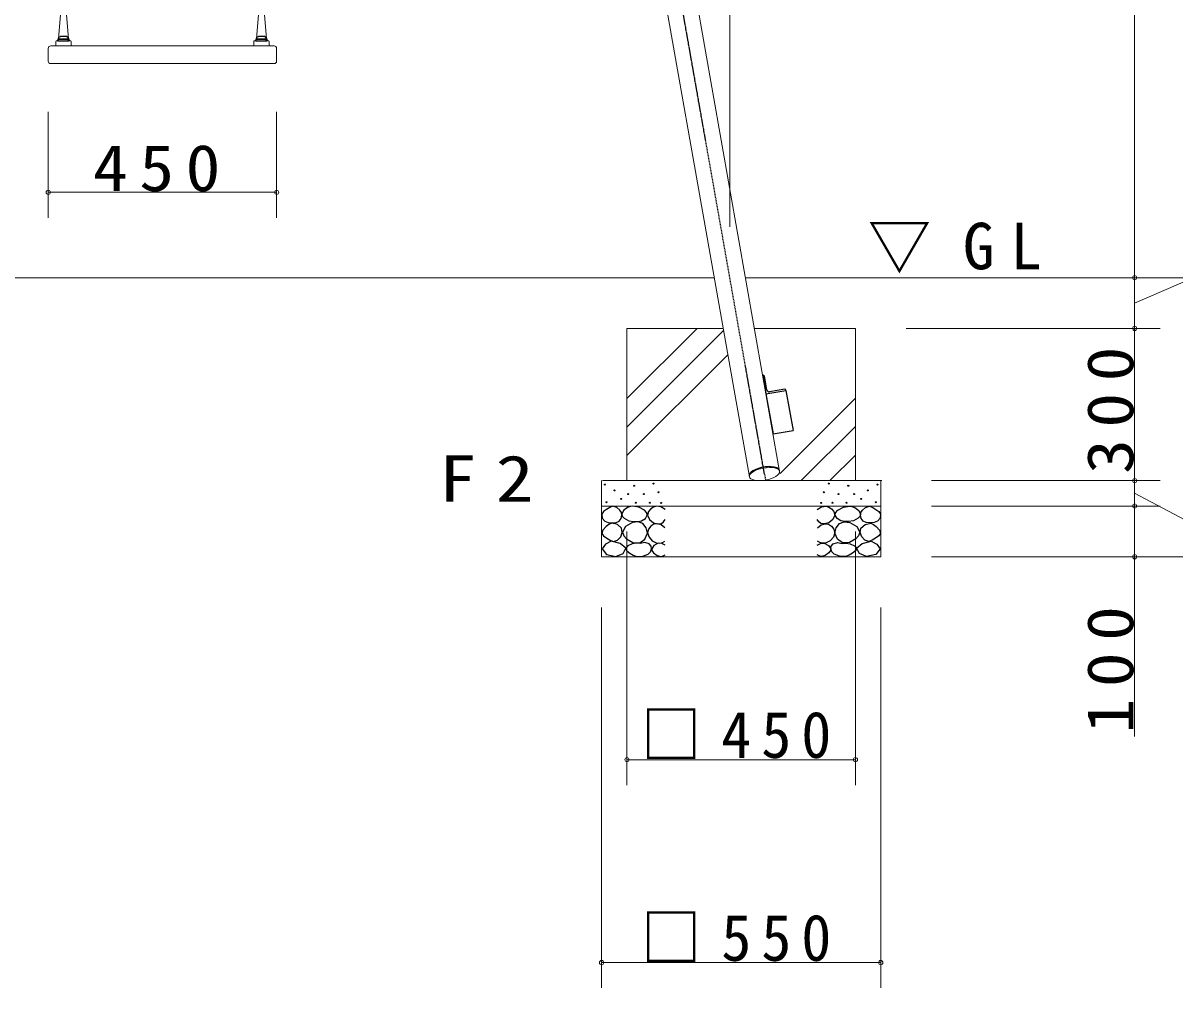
# Model space of a CAD drawing. Units: millimetres at full size. Extents: x -19543 to 0, y -2740 to 13350.
# Drawn here: x -12860 to -10591, y 1200 to 3102 of the extents above; entities that cross this region are included whole.
import ezdxf

# ---------------------------------------------------------------- set-up
doc = ezdxf.new("R2010")
doc.units = ezdxf.units.MM
doc.linetypes.add('USER2', pattern=[6, 3, -1, 1, -1])
doc.layers.add('線', color=2, linetype='Continuous', lineweight=25)
doc.layers.add('補助', color=2, linetype='Continuous', lineweight=13)
doc.styles.add('ＭＳ ゴシック', font='')
doc.styles.get('ＭＳ ゴシック').set_extended_font_data('MS Gothic')

# ---------------------------------------------------------------- blocks, each defined once
blk = doc.blocks.new('dimension_origin')
at = {"color": 0, "linetype": 'Continuous', "lineweight": -2}
blk.add_circle((0, 0), 1.25, dxfattribs=at)
blk = doc.blocks.new('open_arrow')
at = {"color": 0, "linetype": 'Continuous', "lineweight": -2}
blk.add_lwpolyline([(7.5, 1.25), (0, 0), (7.5, -1.25)], dxfattribs=at)

msp = doc.modelspace()

# ---------------------------------------------------------------- linework, layer by layer
at = {"layer": '線', "color": 20, "linetype": 'USER2'}
for q in [(-11907.784, 5098.191), (-11396.952, 2201.117)]:
    msp.add_line((-11399.031, 2212.909), q, dxfattribs=at)
at = {"layer": '線', "color": 7, "lineweight": 13}
for p, q in [((-11428.822, 2207.656), (-11916.795, 4975.09)), ((-11369.241, 2218.162), (-11857.214, 4985.596)), ((-12789.712, 3070.689), (-12785.982, 3118.467)), ((-12770.288, 3070.689), (-12774.018, 3118.467)), ((-12399.712, 3070.689), (-12395.982, 3118.467)), ((-12380.288, 3070.689), (-12384.018, 3118.467)), ((-12795, 3058.2), (-12795, 3065.8)), ((-12793.8, 3067), (-12766.2, 3067)), ((-12765, 3058.2), (-12765, 3065.8)), ((-12405, 3058.2), (-12405, 3065.8)), ((-12403.8, 3067), (-12376.2, 3067)), ((-12375, 3058.2), (-12375, 3065.8)), ((-12810, 3052), (-12810, 3027)), ((-12805, 3057), (-12365, 3057)), ((-12793.8, 3057), (-12766.2, 3057)), ((-12403.8, 3057), (-12376.2, 3057)), ((-12360, 3052), (-12360, 3027)), ((-12805, 3022), (-12365, 3022)), ((-11498.002, 2600), (-14614.75, 2600)), ((-10775, 2600), (-11436.569, 2600)), ((-11670, 2500), (-11670, 2200)), ((-11480.37, 2500), (-11670, 2500)), ((-11220, 2500), (-11418.936, 2500)), ((-11220, 2200), (-11220, 2500)), ((-11428.822, 2207.656), (-11429.133, 2209.424)), ((-11369.241, 2218.162), (-11369.554, 2219.936)), ((-11720, 2200), (-11720, 2050)), ((-11718.103, 2200), (-11168.103, 2200)), ((-11170, 2050), (-11170, 2200)), ((-11720, 2150), (-11170, 2150)), ((-11720, 2050), (-11170, 2050))]:
    msp.add_line(p, q, dxfattribs=at)
at = {"layer": '線'}
for p, q in [((-12790.75, 3070), (-12769.25, 3070)), ((-12790.75, 3070), (-12790.75, 3067)), ((-12790.75, 3067), (-12769.25, 3067)), ((-12790.5, 3071), (-12790.5, 3070)), ((-12790.5, 3071), (-12769.5, 3071)), ((-12790.5, 3070), (-12769.5, 3070)), ((-12785, 3075.8), (-12775, 3075.8)), ((-12770.389, 3067), (-12771.193, 3070)), ((-12769.25, 3067), (-12770.054, 3070)), ((-12769.5, 3071), (-12769.5, 3070)), ((-12769.25, 3070), (-12769.25, 3067)), ((-12400.75, 3070), (-12379.25, 3070)), ((-12400.75, 3070), (-12400.75, 3067)), ((-12400.75, 3067), (-12379.25, 3067)), ((-12400.5, 3071), (-12400.5, 3070)), ((-12400.5, 3071), (-12379.5, 3071)), ((-12400.5, 3070), (-12379.5, 3070)), ((-12395, 3075.8), (-12385, 3075.8)), ((-12380.389, 3067), (-12381.193, 3070)), ((-12379.25, 3067), (-12380.054, 3070)), ((-12379.5, 3071), (-12379.5, 3070)), ((-12379.25, 3070), (-12379.25, 3067)), ((-11401.652, 2407.733), (-11402.637, 2407.559)), ((-11402.637, 2407.559), (-11396.261, 2371.401)), ((-11394.547, 2378.956), (-11399.335, 2406.111)), ((-11396.261, 2371.401), (-11356.773, 2377.779)), ((-11396.261, 2371.401), (-11382.302, 2292.237)), ((-11359.186, 2380.175), (-11389.398, 2375.295)), ((-11356.773, 2377.779), (-11356.892, 2378.52)), ((-11356.773, 2377.779), (-11342.814, 2298.615)), ((-11382.302, 2292.237), (-11342.814, 2298.615))]:
    msp.add_line(p, q, dxfattribs=at)
at = {"layer": '線', "color": 7, "lineweight": 13}
for centre, radius, start, end in [((-12793.8, 3065.8), 1.2, 90, 180), ((-12793.7, 3071), 4, 270, 355.53578), ((-12766.3, 3071), 4, 184.46422, 270), ((-12766.2, 3065.8), 1.2, 0, 90), ((-12403.8, 3065.8), 1.2, 90, 180), ((-12403.7, 3071), 4, 270, 355.53578), ((-12376.3, 3071), 4, 184.46422, 270), ((-12376.2, 3065.8), 1.2, 0, 90), ((-12805, 3052), 5, 90, 180), ((-12793.8, 3058.2), 1.2, 180, 270), ((-12766.2, 3058.2), 1.2, 270, 0), ((-12403.8, 3058.2), 1.2, 180, 270), ((-12376.2, 3058.2), 1.2, 270, 0), ((-12365, 3052), 5, 0, 90), ((-12805, 3027), 5, 180, 270), ((-12365, 3027), 5, 270, 0)]:
    msp.add_arc(centre, radius, start, end, dxfattribs=at)
at = {"layer": '線'}
for centre, radius, start, end in [((-12780, 3064.52), 12.339, 113.90552, 148.31866), ((-12780, 3064.52), 12.339, 31.68134, 66.09448), ((-12390, 3064.52), 12.339, 113.90552, 148.31866), ((-12390, 3064.52), 12.339, 31.68134, 66.09448), ((-11401.305, 2405.763), 2, 10, 100), ((-11390.115, 2379.738), 4.5, 190, 279.1759), ((-11358.867, 2378.201), 2, 9.1759, 99.1759)]:
    msp.add_arc(centre, radius, start, end, dxfattribs=at)
at = {"layer": '線', "color": 7, "lineweight": 13}
msp.add_ellipse((-11399.031, 2212.909), major_axis=(-29.79, -5.253), ratio=0.39582, dxfattribs=at)
at = {"layer": '線'}
msp.add_ellipse((-11399.344, 2214.683), major_axis=(-29.79, -5.253), ratio=0.39582, start_param=3.14159265, end_param=6.28368692, dxfattribs=at)
at = {"layer": '補助'}
for p, q in [((-11467.286, 2700), (-11467.286, 6718.8)), ((-10670, 5100), (-10670, 2600)), ((-12810, 2927), (-12810, 2718.279)), ((-12360, 2927), (-12360, 2718.279)), ((-12360, 2768.279), (-12810, 2768.279)), ((-11120, 2600), (-10620, 2600)), ((-11120, 2600), (-10120, 2600)), ((-11120, 2600), (-10620, 2600)), ((-10670, 2603), (-10670, 2497)), ((-11670, 2361.65), (-11531.65, 2500)), ((-11120, 2500), (-10620, 2500)), ((-11120, 2500), (-10620, 2500)), ((-10670, 2500), (-10670, 2200)), ((-11670, 2305.524), (-11479.643, 2495.88)), ((-11670, 2249.397), (-11471.23, 2448.167)), ((-11368.526, 2214.111), (-11220, 2362.637)), ((-11326.511, 2200), (-11220, 2306.511)), ((-11270.384, 2200), (-11220, 2250.384)), ((-10670, 2203), (-10670, 2147)), ((-11070, 2200), (-10620, 2200)), ((-11070, 2200), (-10620, 2200)), ((-11070, 2150), (-10620, 2150)), ((-11070, 2150), (-10620, 2150)), ((-10670, 2153), (-10670, 1695.714)), ((-11670, 2100), (-11670, 1600)), ((-11220, 2100), (-11220, 1600)), ((-11070, 2050), (-10120, 2050)), ((-11070, 2050), (-10620, 2050)), ((-11720, 1950), (-11720, 1200)), ((-11170, 1950), (-11170, 1200)), ((-11220, 1650), (-11670, 1650)), ((-11170, 1250), (-11720, 1250))]:
    msp.add_line(p, q, dxfattribs=at)
for points in [[(-10670, 2550), (-10414.903, 2660), (-10414.903, 2964.286)], [(-10670, 2175), (-10414.903, 2040), (-10414.903, 1823.81)]]:
    msp.add_lwpolyline(points, dxfattribs=at)
at = {"layer": '補助', "lineweight": 25}
for points in [[(-11697.551, 2149.402), (-11704.014, 2146.862), (-11710.225, 2143.382), (-11716.083, 2139.344), (-11719.731, 2133.877), (-11718.719, 2126.294), (-11713.711, 2119.935), (-11706.845, 2117.345), (-11699.136, 2117.084), (-11691.523, 2117.688), (-11685.194, 2120.252), (-11681.442, 2125.538), (-11680.125, 2131.976), (-11680.973, 2137.181), (-11683.927, 2142.115), (-11690.087, 2146.942)], [(-11658.127, 2149.493), (-11663.032, 2148.876), (-11668.669, 2146.79), (-11676.64, 2141.002), (-11680.292, 2134.086), (-11679.417, 2130.124), (-11675.696, 2125.707), (-11666.205, 2120.934), (-11656.235, 2119.49), (-11648.885, 2119.318), (-11641.369, 2120.842), (-11633.77, 2125.456), (-11630.016, 2131.653), (-11630.986, 2136.306), (-11635.693, 2141.654), (-11646.361, 2147.861)], [(-11231.873, 2149.493), (-11226.968, 2148.876), (-11221.331, 2146.79), (-11213.36, 2141.002), (-11209.708, 2134.086), (-11210.583, 2130.124), (-11214.304, 2125.707), (-11223.795, 2120.934), (-11233.765, 2119.49), (-11241.115, 2119.318), (-11248.631, 2120.842), (-11256.23, 2125.456), (-11259.984, 2131.653), (-11259.014, 2136.306), (-11254.307, 2141.654), (-11243.639, 2147.861)], [(-11192.449, 2149.402), (-11185.986, 2146.862), (-11179.775, 2143.382), (-11173.917, 2139.344), (-11170.269, 2133.877), (-11171.281, 2126.294), (-11176.289, 2119.935), (-11183.155, 2117.345), (-11190.864, 2117.084), (-11198.477, 2117.688), (-11204.806, 2120.252), (-11208.558, 2125.538), (-11209.875, 2131.976), (-11209.027, 2137.181), (-11206.073, 2142.115), (-11199.913, 2146.942)], [(-11700.086, 2116.45), (-11705.415, 2113.657), (-11710.859, 2109.479), (-11717.308, 2102.659), (-11719.731, 2095.855), (-11716.103, 2091.027), (-11709.592, 2086.666), (-11702.954, 2082.379), (-11696.284, 2080.329), (-11688.64, 2082.776), (-11682.343, 2089.201), (-11679.236, 2097.478), (-11680.759, 2105.994), (-11688.917, 2113.245)], [(-11670.831, 2085.163), (-11658.242, 2078.307), (-11644.883, 2077.324), (-11634.599, 2084.778), (-11629.747, 2096.515), (-11632.027, 2107.293), (-11638.936, 2115.436), (-11647.761, 2118.869), (-11658.938, 2117.598), (-11672.692, 2109.543), (-11678.669, 2098.678), (-11676.034, 2091.484)], [(-11219.169, 2085.163), (-11231.758, 2078.307), (-11245.117, 2077.324), (-11255.401, 2084.778), (-11260.253, 2096.515), (-11257.973, 2107.293), (-11251.064, 2115.436), (-11242.239, 2118.869), (-11231.062, 2117.598), (-11217.308, 2109.543), (-11211.331, 2098.678), (-11213.966, 2091.484)], [(-11189.914, 2116.45), (-11184.585, 2113.657), (-11179.141, 2109.479), (-11172.692, 2102.659), (-11170.269, 2095.855), (-11173.897, 2091.027), (-11180.408, 2086.666), (-11187.046, 2082.379), (-11193.716, 2080.329), (-11201.36, 2082.776), (-11207.657, 2089.201), (-11210.764, 2097.478), (-11209.241, 2105.994), (-11201.083, 2113.245)], [(-11700.905, 2080.517), (-11712.225, 2074.498), (-11719.036, 2065.683), (-11710.549, 2054.413), (-11692.114, 2050.299), (-11677.761, 2056.41), (-11672.335, 2066.782), (-11683.117, 2075.89)], [(-11643.802, 2076.373), (-11651.337, 2076.999), (-11659.479, 2075.562), (-11668.406, 2071.504), (-11672.723, 2066.102), (-11670.037, 2061.419), (-11664.074, 2056.912), (-11657.595, 2053.068), (-11650.289, 2050.695), (-11638.44, 2050.928), (-11628.124, 2055.02), (-11623.421, 2059.827), (-11621.367, 2065.561), (-11622.427, 2070.709), (-11626.503, 2075.292), (-11634.901, 2077.832)], [(-11246.198, 2076.373), (-11238.663, 2076.999), (-11230.521, 2075.562), (-11221.594, 2071.504), (-11217.277, 2066.102), (-11219.963, 2061.419), (-11225.926, 2056.912), (-11232.405, 2053.068), (-11239.711, 2050.695), (-11251.56, 2050.928), (-11261.876, 2055.02), (-11266.579, 2059.827), (-11268.633, 2065.561), (-11267.573, 2070.709), (-11263.497, 2075.292), (-11255.099, 2077.832)], [(-11189.095, 2080.517), (-11177.775, 2074.498), (-11170.964, 2065.683), (-11179.451, 2054.413), (-11197.886, 2050.299), (-11212.239, 2056.41), (-11217.665, 2066.782), (-11206.883, 2075.89)]]:
    msp.add_lwpolyline(points, close=True, dxfattribs=at)
for points in [[(-11595, 2143.299), (-11603.427, 2148.154), (-11612.11, 2149.636), (-11617.729, 2147.948), (-11622.883, 2144.249), (-11627.355, 2138.941), (-11629.22, 2132.209), (-11625.552, 2123.439), (-11617.496, 2117), (-11609.197, 2114.621), (-11601.971, 2115.733), (-11597.921, 2119.109), (-11595, 2123.654)], [(-11295, 2143.299), (-11286.573, 2148.154), (-11277.89, 2149.636), (-11272.271, 2147.948), (-11267.117, 2144.249), (-11262.645, 2138.941), (-11260.78, 2132.209), (-11264.448, 2123.439), (-11272.504, 2117), (-11280.803, 2114.621), (-11288.029, 2115.733), (-11292.079, 2119.109), (-11295, 2123.654)], [(-11595.317, 2107.178), (-11602.457, 2112.64), (-11610.526, 2115.099), (-11617.231, 2113.875), (-11623.199, 2110.03), (-11627.592, 2104.249), (-11629.22, 2097.039), (-11626.556, 2088.431), (-11620.348, 2081.513), (-11612.709, 2077.642), (-11605.139, 2076.761), (-11599.985, 2078.2), (-11595.317, 2080.88)], [(-11294.683, 2107.178), (-11287.543, 2112.64), (-11279.474, 2115.099), (-11272.769, 2113.875), (-11266.801, 2110.03), (-11262.408, 2104.249), (-11260.78, 2097.039), (-11263.444, 2088.431), (-11269.652, 2081.513), (-11277.291, 2077.642), (-11284.861, 2076.761), (-11290.015, 2078.2), (-11294.683, 2080.88)], [(-11595, 2072.642), (-11601.018, 2075.96), (-11608.308, 2076.761), (-11617.024, 2072.427), (-11621.298, 2065.671), (-11620.686, 2062.001), (-11617.813, 2057.75), (-11610.651, 2052.278), (-11603.238, 2050.462), (-11598.942, 2051.514), (-11595, 2053.631)], [(-11295, 2072.642), (-11288.982, 2075.96), (-11281.692, 2076.761), (-11272.976, 2072.427), (-11268.702, 2065.671), (-11269.314, 2062.001), (-11272.187, 2057.75), (-11279.349, 2052.278), (-11286.762, 2050.462), (-11291.058, 2051.514), (-11295, 2053.631)]]:
    msp.add_lwpolyline(points, dxfattribs=at)
for centre in [(-11713.394, 2192.177), (-11694.383, 2180.77), (-11656.044, 2189.959), (-11617.583, 2194.091), (-11272.417, 2194.091), (-11233.956, 2189.959), (-11195.617, 2180.77), (-11176.606, 2192.177), (-11710.225, 2157.323), (-11681.392, 2163.977), (-11667.451, 2173.483), (-11652.559, 2156.373), (-11636.504, 2173.549), (-11624.881, 2156.521), (-11607.582, 2177.063), (-11602.717, 2155.98), (-11287.283, 2155.98), (-11282.418, 2177.063), (-11265.119, 2156.521), (-11253.496, 2173.549), (-11237.441, 2156.373), (-11222.549, 2173.483), (-11208.608, 2163.977), (-11179.775, 2157.323)]:
    msp.add_circle(centre, 1, dxfattribs=at)

# ---------------------------------------------------------------- block references
at = {"layer": '補助', "xscale": 3.33, "yscale": 3.33}
for p in [(-12810, 2768.279), (-11670, 1650), (-11720, 1250)]:
    msp.add_blockref('dimension_origin', p, dxfattribs=at)
at = {"layer": '補助'}
for name, p, xscale, yscale, rotation in [('dimension_origin', (-12360, 2768.279), 3.33, 3.33, 180), ('dimension_origin', (-10670, 2600), 3.33, 3.33, 90), ('dimension_origin', (-10670, 2600), 3.33, 3.33, 90), ('open_arrow', (-10670, 2550), 0.001, 0.001, 23.3), ('dimension_origin', (-10670, 2500), 3.33, 3.33, 270), ('dimension_origin', (-10670, 2500), 3.33, 3.33, 270), ('dimension_origin', (-10670, 2200), 3.33, 3.33, 90), ('dimension_origin', (-10670, 2200), 3.33, 3.33, 90), ('open_arrow', (-10670, 2175), 0.001, 0.001, 332.1), ('dimension_origin', (-10670, 2150), 3.33, 3.33, 90), ('dimension_origin', (-10670, 2150), 3.33, 3.33, 270), ('dimension_origin', (-10670, 2050), 3.33, 3.33, 270), ('dimension_origin', (-11220, 1650), 3.33, 3.33, 180), ('dimension_origin', (-11170, 1250), 3.33, 3.33, 180)]:
    msp.add_blockref(name, p, dxfattribs=dict(at, xscale=xscale, yscale=yscale, rotation=rotation))

# ---------------------------------------------------------------- texts
at = {"layer": '補助', "char_height": 91.64, "style": 'ＭＳ ゴシック'}
for s, insert, attachment_point in [('\\T1.33;\\W1.1;450', (-12585, 2769.279), 8), ('\\T1.5;▽GL', (-11195.833, 2608.333), 7), ('\\T1.5;\\W1.2;F2', (-12040.833, 2158.333), 7), ('\\T1.33;\\W0.95;□450', (-11445, 1651), 8), ('\\T1.33;\\W0.95;□550', (-11445, 1251), 8)]:
    msp.add_mtext(s, dxfattribs=dict(at, insert=insert, attachment_point=attachment_point))
at = {"layer": '補助', "char_height": 91.64, "attachment_point": 8, "rotation": 90, "style": 'ＭＳ ゴシック'}
for s, insert in [('\\T1.33;\\W1.1;300', (-10671, 2350)), ('\\T1.33;\\W1.1;100', (-10671, 1838.571))]:
    msp.add_mtext(s, dxfattribs=dict(at, insert=insert))

doc.saveas('drawing.dxf')
